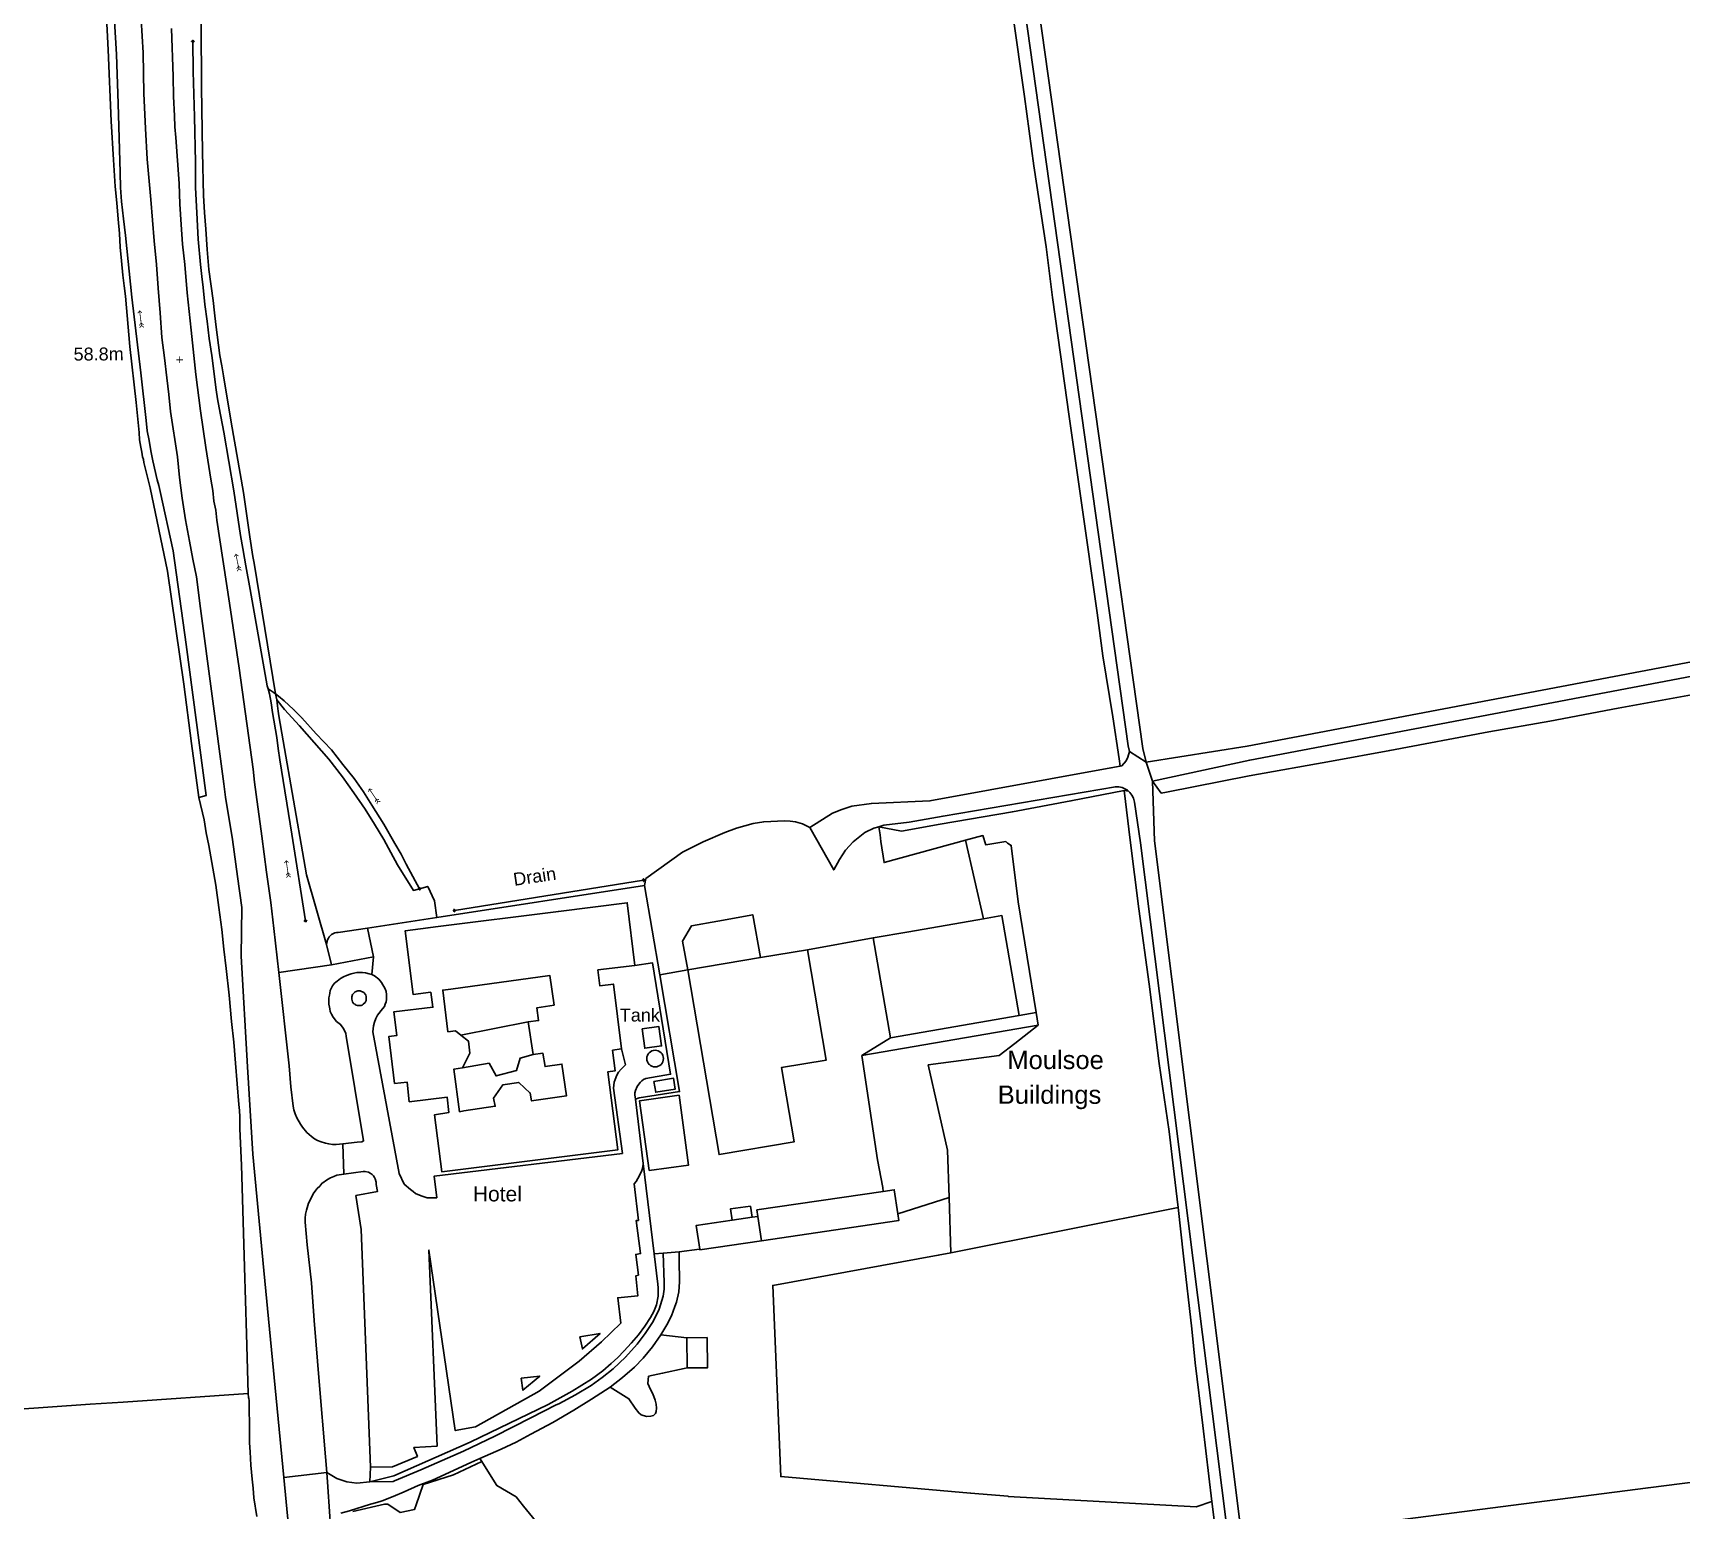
# Model space of a CAD drawing. Header units: millimetres. Extents: x 111502 to 977541, y 8702 to 1044108.
# Drawn here: x 975277.8 to 975661.1, y 477078 to 477421.7 of the extents above; entities that cross this region are included whole.
import ezdxf

# ---------------------------------------------------------------- set-up
doc = ezdxf.new("R2010")
doc.units = ezdxf.units.MM
doc.header["$LTSCALE"] = 0.25
doc.layers.add('X HVSS Site Background', color=8, linetype='Continuous')
doc.styles.add('OS Master Map$1$Standard', font='txt')

# ---------------------------------------------------------------- blocks, each defined once
blk = doc.blocks.new('OS Master Map$1$OSS17')
at = {"color": 8, "true_color": 0x707070, "const_width": 0.375, "flags": 128}
blk.add_lwpolyline([(0.188, 0), (0.181, 0.049), (0.162, 0.094), (0.133, 0.133), (0.094, 0.162), (0.049, 0.181), (0, 0.188), (-0.049, 0.181), (-0.094, 0.162), (-0.133, 0.133), (-0.162, 0.094), (-0.181, 0.049), (-0.188, 0), (-0.181, -0.049), (-0.162, -0.094), (-0.133, -0.133), (-0.094, -0.162), (-0.049, -0.181), (0, -0.188), (0.049, -0.181), (0.094, -0.162), (0.133, -0.133), (0.162, -0.094), (0.181, -0.049), (0.188, 0), (0.181, 0.049)], dxfattribs=at)
blk = doc.blocks.new('OS Master Map$1$OSS15')
at = {"color": 8, "true_color": 0x707070, "const_width": 0.174, "flags": 128}
for points in [[(-0.775, 0), (0.775, 0)], [(0, -0.775), (0, 0.775)]]:
    blk.add_lwpolyline(points, dxfattribs=at)
blk = doc.blocks.new('OS Master Map$1$OSS5')
at = {"color": 8, "true_color": 0x707070, "const_width": 0.174, "flags": 128}
blk.add_lwpolyline([(-0.5, 0), (0.5, 0)], dxfattribs=at)
blk = doc.blocks.new('OS Master Map$1$OSS6')
at = {"color": 8, "true_color": 0x707070, "const_width": 0.174, "flags": 128}
for points in [[(0.5, 0.5), (0, 0), (0.5, -0.5)], [(0, 0), (3.438, 0)], [(3.35, 0.5), (2.85, 0), (3.35, -0.5)], [(3.938, 0.5), (3.438, 0), (3.938, -0.5)]]:
    blk.add_lwpolyline(points, dxfattribs=at)
blk = doc.blocks.new('OS MAP')
at = {"layer": 'X HVSS Site Background', "flags": 128}
for points in [[(489117.91, 241626.97), (489113.28, 241675.11), (489113.28, 241675.11), (489110.77, 241702.22), (489110.77, 241702.22), (489109.5, 241722.5), (489109.5, 241722.5), (489108, 241748.28), (489108, 241748.28), (489108.15, 241759.61), (489108.15, 241759.61), (489107.2, 241766.77), (489107.2, 241766.77), (489106, 241775.37), (489106, 241775.37), (489104.4, 241785.27), (489104.4, 241785.27), (489104, 241788.37), (489104, 241788.37), (489098.55, 241829.17), (489098.55, 241829.17), (489097.6, 241836.5), (489097.6, 241836.5), (489096.8, 241840.6), (489096.8, 241840.6), (489096, 241844.8), (489096, 241844.8), (489095.1, 241849.8), (489095.1, 241849.8), (489094.3, 241854.8), (489094.3, 241854.8), (489093.7, 241859.6), (489093.7, 241859.6), (489093.2, 241864.4), (489093.2, 241864.4), (489091.6, 241875), (489091.6, 241875), (489091.2, 241878.9), (489091.2, 241878.9), (489090.7, 241882.8), (489090.7, 241882.8), (489090.2, 241887.5), (489090.2, 241887.5), (489089.6, 241892.2), (489089.6, 241892.2), (489089.2, 241897.9), (489089.2, 241897.9), (489088.7, 241903.7), (489088.7, 241903.7), (489088.3, 241909.2), (489088.3, 241909.2), (489087.8, 241914.7), (489087.8, 241914.7), (489087, 241924.3), (489087, 241924.3), (489086.2, 241933.7), (489086.2, 241933.7), (489085.8, 241940.8), (489085.8, 241940.8), (489085.4, 241949), (489085.4, 241949), (489085.2, 241958.4), (489085.2, 241958.4), (489084.3, 241974)], [(489312.22, 241794.18), (489310.7, 241803.97), (489310.7, 241803.97), (489308.4, 241818.17), (489308.4, 241818.17), (489307.1, 241828.17), (489307.1, 241828.17), (489303.5, 241853.17), (489303.5, 241853.17), (489300.5, 241874.37), (489300.5, 241874.37), (489298.6, 241888.27), (489298.6, 241888.27), (489296.7, 241901.47), (489296.7, 241901.47), (489295.2, 241913.27), (489295.2, 241913.27), (489292.4, 241932.17), (489292.4, 241932.17), (489290.2, 241948.27), (489290.2, 241948.27), (489287.4, 241967.87)], [(489259.83, 242200.89), (489285.83, 242000), (489285.83, 242000), (489314.33, 241797.17), (489314.33, 241797.17), (489314.64, 241795.87)], [(489262.97, 242202.24), (489263.1, 242201.35), (489263.1, 242201.35), (489289.1, 242000), (489289.1, 242000), (489317.75, 241796.59), (489317.75, 241796.59), (489318.48, 241793.42)], [(489098.17, 241785.17), (489099.9, 241785.67), (489099.9, 241785.67), (489095.21, 241820.8), (489095.21, 241820.8), (489092.18, 241842.6), (489092.18, 241842.6), (489089.2, 241856.4), (489089.2, 241856.4), (489088.9, 241857.8), (489088.9, 241857.8), (489088.5, 241859.1), (489088.5, 241859.1), (489087.5, 241863.5), (489087.5, 241863.5), (489087, 241865.8), (489087, 241865.8), (489086.6, 241868.2), (489086.6, 241868.2), (489086.2, 241870.5), (489086.2, 241870.5), (489085.9, 241872.9), (489085.9, 241872.9), (489084.7, 241884), (489084.7, 241884), (489082.6, 241901.6), (489082.6, 241901.6), (489081.1, 241915.9), (489081.1, 241915.9), (489080.9, 241917.9), (489080.9, 241917.9), (489080.7, 241919.8), (489080.7, 241919.8), (489080.4, 241921.8), (489080.4, 241921.8), (489080.2, 241923.8), (489080.2, 241923.8), (489080, 241927.1), (489080, 241927.1), (489079.9, 241930.6), (489079.9, 241930.6), (489079.4, 241946.6), (489079.4, 241946.6), (489079, 241958), (489079, 241958), (489078.6, 241965.9)], [(489116, 241809.29), (489111.01, 241839.66), (489111.01, 241839.66), (489110.71, 241841.25), (489110.71, 241841.25), (489110.07, 241845.81), (489110.07, 241845.81), (489108.6, 241856.1), (489108.6, 241856.1), (489105.7, 241872.5), (489105.7, 241872.5), (489103.9, 241883.3), (489103.9, 241883.3), (489103.5, 241885.6), (489103.5, 241885.6), (489103.1, 241888), (489103.1, 241888), (489102.1, 241895.2), (489102.1, 241895.2), (489101.8, 241897.9), (489101.8, 241897.9), (489101.5, 241900.8), (489101.5, 241900.8), (489100.5, 241908), (489100.5, 241908), (489100.1, 241912.7), (489100.1, 241912.7), (489099.8, 241917.4), (489099.8, 241917.4), (489099.5, 241921.3), (489099.5, 241921.3), (489099.3, 241925.2), (489099.3, 241925.2), (489099, 241935.3), (489099, 241935.3), (489098.8, 241950.4), (489098.8, 241950.4), (489098.7, 241965.1)], [(489116.75, 241744.47), (489115.6, 241754.67), (489115.6, 241754.67), (489114.9, 241760.77), (489114.9, 241760.77), (489113.9, 241767.77), (489113.9, 241767.77), (489112.8, 241776.17), (489112.8, 241776.17), (489111.5, 241785.87), (489111.5, 241785.87), (489111.1, 241788.77), (489111.1, 241788.77), (489110.8, 241791.77), (489110.8, 241791.77), (489107.57, 241815.26), (489107.57, 241815.26), (489105.31, 241830.38), (489105.31, 241830.38), (489102.4, 241849.7), (489102.4, 241849.7), (489102.1, 241852), (489102.1, 241852), (489101.7, 241854.1), (489101.7, 241854.1), (489101.4, 241856.6), (489101.4, 241856.6), (489101, 241859.2), (489101, 241859.2), (489099.8, 241866.6), (489099.8, 241866.6), (489099.2, 241870.9), (489099.2, 241870.9), (489098.6, 241875.1), (489098.6, 241875.1), (489097.5, 241883.6), (489097.5, 241883.6), (489096.4, 241893.9), (489096.4, 241893.9), (489095.5, 241902.6), (489095.5, 241902.6), (489094.9, 241909.2), (489094.9, 241909.2), (489094.4, 241913.9), (489094.4, 241913.9), (489094.1, 241918.5), (489094.1, 241918.5), (489093.8, 241923.2), (489093.8, 241923.2), (489093.6, 241928), (489093.6, 241928), (489092.8, 241938.7), (489092.8, 241938.7), (489092.6, 241941.2), (489092.6, 241941.2), (489092.5, 241943.8), (489092.5, 241943.8), (489092.3, 241948.3), (489092.3, 241948.3), (489092.2, 241952.9), (489092.2, 241952.9), (489091.8, 241964.1)], [(489098.17, 241785.17), (489096.44, 241797.75), (489096.44, 241797.75), (489094.72, 241811.52), (489094.72, 241811.52), (489090.9, 241837.8), (489090.9, 241837.8), (489086.9, 241857.2), (489086.9, 241857.2), (489085.4, 241863.1), (489085.4, 241863.1), (489085.3, 241863.8), (489085.3, 241863.8), (489085.1, 241864.4), (489085.1, 241864.4), (489084.9, 241865.5), (489084.9, 241865.5), (489084.7, 241866.7), (489084.7, 241866.7), (489084.4, 241868.4), (489084.4, 241868.4), (489084.3, 241870.1), (489084.3, 241870.1), (489083.6, 241877.1), (489083.6, 241877.1), (489082.1, 241890.1), (489082.1, 241890.1), (489081.1, 241901.8), (489081.1, 241901.8), (489080.8, 241904.2), (489080.8, 241904.2), (489080.5, 241906.7), (489080.5, 241906.7), (489080.2, 241910), (489080.2, 241910), (489079.9, 241913.2), (489079.9, 241913.2), (489079.7, 241916.4), (489079.7, 241916.4), (489079.4, 241919.7), (489079.4, 241919.7), (489079.1, 241923.5), (489079.1, 241923.5), (489078.7, 241927.3), (489078.7, 241927.3), (489078.3, 241933.5), (489078.3, 241933.5), (489077.8, 241942.5), (489077.8, 241942.5), (489077.1, 241959.1), (489077.1, 241959.1), (489076.4, 241972.9)], [(489114.29, 241810.45), (489114.1, 241811.17), (489114.1, 241811.17), (489110.1, 241833.56), (489110.1, 241833.56), (489109.09, 241839.08), (489109.09, 241839.08), (489108.81, 241840.87), (489108.81, 241840.87), (489108.4, 241843.12), (489108.4, 241843.12), (489107.84, 241846.16), (489107.84, 241846.16), (489106.3, 241856.5), (489106.3, 241856.5), (489104, 241870.2), (489104, 241870.2), (489102.9, 241875.8), (489102.9, 241875.8), (489102.5, 241877.9), (489102.5, 241877.9), (489102.2, 241880), (489102.2, 241880), (489101.2, 241888), (489101.2, 241888), (489100.6, 241892), (489100.6, 241892), (489100.1, 241896), (489100.1, 241896), (489099.6, 241899.9), (489099.6, 241899.9), (489099.2, 241903.8), (489099.2, 241903.8), (489098.9, 241906.4), (489098.9, 241906.4), (489098.6, 241909.2), (489098.6, 241909.2), (489098, 241915.1), (489098, 241915.1), (489097.7, 241921.2), (489097.7, 241921.2), (489097.4, 241927.1), (489097.4, 241927.1), (489097.4, 241933), (489097.4, 241933), (489097.2, 241943.5), (489097.2, 241943.5), (489096.9, 241954.1), (489096.9, 241954.1), (489096.8, 241961.1)], [(489319.96, 241788.96), (489342.58, 241793.87), (489342.58, 241793.87), (489694.1, 241860.66), (489694.1, 241860.66), (489730.07, 241867.05), (489730.07, 241867.05), (489739.15, 241869.36), (489739.15, 241869.36), (489749.74, 241873.63), (489749.74, 241873.63), (489756.2, 241877.14), (489756.2, 241877.14), (489877, 241950.75), (489877, 241950.75), (489883.98, 241951.89)], [(489318.48, 241793.42), (489341.97, 241797.11), (489341.97, 241797.11), (489693.99, 241863.99)], [(489446.15, 241809.22), (489428.25, 241805.92), (489428.25, 241805.92), (489412.35, 241802.92), (489412.35, 241802.92), (489398.15, 241800.42), (489398.15, 241800.42), (489375.15, 241796.12), (489375.15, 241796.12), (489361.55, 241793.62), (489361.55, 241793.62), (489342.45, 241790.22), (489342.45, 241790.22), (489323.25, 241786.42), (489323.25, 241786.42), (489322, 241786.2)], [(489116, 241809.29), (489115.5, 241809.67), (489115.5, 241809.67), (489114.29, 241810.45)], [(489123, 241756.47), (489119.8, 241776.67), (489119.8, 241776.67), (489117, 241793.97), (489117, 241793.97), (489116.6, 241796.57), (489116.6, 241796.57), (489116.3, 241799.17), (489116.3, 241799.17), (489115.3, 241804.97), (489115.3, 241804.97), (489115, 241807.17), (489115, 241807.17), (489114.6, 241809.27), (489114.6, 241809.27), (489114.29, 241810.45)], [(489149.51, 241763.95), (489146.4, 241769.67), (489146.4, 241769.67), (489145.2, 241771.97), (489145.2, 241771.97), (489143.8, 241774.47), (489143.8, 241774.47), (489141.2, 241778.97), (489141.2, 241778.97), (489138.4, 241783.37), (489138.4, 241783.37), (489136.5, 241786.47), (489136.5, 241786.47), (489134.3, 241789.57), (489134.3, 241789.57), (489131.7, 241792.87), (489131.7, 241792.87), (489129, 241796.27), (489129, 241796.27), (489125.5, 241799.97), (489125.5, 241799.97), (489122.1, 241803.67), (489122.1, 241803.67), (489120.2, 241805.67), (489120.2, 241805.67), (489118, 241807.67), (489118, 241807.67), (489116.7, 241808.77), (489116.7, 241808.77), (489116, 241809.29)], [(489116.3, 241807.87), (489116, 241809.29)], [(489116.3, 241807.87), (489118.1, 241805.67), (489118.1, 241805.67), (489121.6, 241801.87), (489121.6, 241801.87), (489128.4, 241794.07), (489128.4, 241794.07), (489131.6, 241789.97), (489131.6, 241789.97), (489134.2, 241786.27), (489134.2, 241786.27), (489136.9, 241782.47), (489136.9, 241782.47), (489139, 241778.97), (489139, 241778.97), (489141.2, 241775.37), (489141.2, 241775.37), (489142.8, 241772.37), (489142.8, 241772.37), (489144.4, 241769.47), (489144.4, 241769.47), (489148.1, 241763.57), (489148.1, 241763.57), (489149.51, 241763.95)], [(489127.9, 241750.97), (489123.2, 241767.17), (489123.2, 241767.17), (489122.6, 241770.77), (489122.6, 241770.77), (489117.8, 241798.37), (489117.8, 241798.37), (489116.8, 241804.17), (489116.8, 241804.17), (489116.6, 241805.27), (489116.6, 241805.27), (489116.5, 241806.47), (489116.5, 241806.47), (489116.3, 241807.87)], [(489312.22, 241794.18), (489312.48, 241792.49)], [(489312.48, 241792.49), (489312.86, 241792.57), (489312.86, 241792.57), (489313.8, 241793.72), (489313.8, 241793.72), (489314.26, 241794.59), (489314.26, 241794.59), (489314.64, 241795.87)], [(489314.64, 241795.87), (489318.48, 241793.42)], [(489318.48, 241793.42), (489319.96, 241788.96)], [(489240.24, 241778.18), (489245.53, 241781.5), (489245.53, 241781.5), (489247.73, 241782.42), (489247.73, 241782.42), (489250.02, 241783.12), (489250.02, 241783.12), (489254.61, 241783.79), (489254.61, 241783.79), (489268.21, 241784.39), (489268.21, 241784.39), (489310.29, 241792.06), (489310.29, 241792.06), (489312.48, 241792.49)], [(489314.38, 241786.65), (489314.13, 241786.88), (489314.13, 241786.88), (489312.89, 241787.5), (489312.89, 241787.5), (489312.13, 241787.66), (489312.13, 241787.66), (489311.35, 241787.68), (489311.35, 241787.68), (489271.27, 241780.86), (489271.27, 241780.86), (489263.38, 241779.46), (489263.38, 241779.46), (489257.46, 241778.72), (489257.46, 241778.72), (489256.31, 241778.38)], [(489256.31, 241778.38), (489261.6, 241777.37), (489261.6, 241777.37), (489270.6, 241778.97), (489270.6, 241778.97), (489287.4, 241781.87), (489287.4, 241781.87), (489301, 241784.37), (489301, 241784.37), (489313.38, 241786.77)], [(489313.38, 241786.77), (489314.8, 241775.27), (489314.8, 241775.27), (489316.8, 241759.27), (489316.8, 241759.27), (489319.2, 241741.77), (489319.2, 241741.77), (489321.5, 241723.27), (489321.5, 241723.27), (489323.8, 241707.47), (489323.8, 241707.47), (489325, 241697.57), (489325, 241697.57), (489325.9, 241689.76)], [(489313.38, 241786.77), (489314.38, 241786.65)], [(489362.86, 241404.4), (489362.97, 241407.27), (489362.97, 241407.27), (489362.69, 241415.11), (489362.69, 241415.11), (489362.32, 241419.91), (489362.32, 241419.91), (489337.89, 241610.42), (489337.89, 241610.42), (489337.19, 241615.96), (489337.19, 241615.96), (489317.17, 241774.65), (489317.17, 241774.65), (489315.79, 241784.08), (489315.79, 241784.08), (489315.54, 241785.04), (489315.54, 241785.04), (489315.18, 241785.74), (489315.18, 241785.74), (489314.71, 241786.36), (489314.71, 241786.36), (489314.38, 241786.65)], [(489340.73, 241612.92), (489320.44, 241775.06), (489320.44, 241775.06), (489319.96, 241788.96)], [(489322, 241786.2), (489319.96, 241788.96)], [(489109.67, 241646.5), (489109.3, 241660.37), (489109.3, 241660.37), (489108.8, 241675.87), (489108.8, 241675.87), (489108.4, 241689.17), (489108.4, 241689.17), (489108.1, 241699.67), (489108.1, 241699.67), (489107.7, 241708.07), (489107.7, 241708.07), (489107.7, 241710.87), (489107.7, 241710.87), (489107.6, 241712.37), (489107.6, 241712.37), (489107.5, 241713.77), (489107.5, 241713.77), (489106.7, 241723.37), (489106.7, 241723.37), (489106.3, 241728.27), (489106.3, 241728.27), (489105.8, 241733.07), (489105.8, 241733.07), (489105.2, 241739.17), (489105.2, 241739.17), (489104.5, 241745.37), (489104.5, 241745.37), (489104, 241749.87), (489104, 241749.87), (489103.5, 241754.47), (489103.5, 241754.47), (489102.8, 241759.57), (489102.8, 241759.57), (489102.1, 241764.77), (489102.1, 241764.77), (489100.5, 241773.97), (489100.5, 241773.97), (489099.9, 241776.97), (489099.9, 241776.97), (489099.4, 241779.97), (489099.4, 241779.97), (489098.17, 241785.17)], [(489201.8, 241764.67), (489202.1, 241766.29), (489202.1, 241766.29), (489210.67, 241772.42), (489210.67, 241772.42), (489215.43, 241774.87), (489215.43, 241774.87), (489220.5, 241777.01), (489220.5, 241777.01), (489223.22, 241778.02), (489223.22, 241778.02), (489227.09, 241779.13), (489227.09, 241779.13), (489229.57, 241779.54), (489229.57, 241779.54), (489234.39, 241779.71), (489234.39, 241779.71), (489235.67, 241779.63), (489235.67, 241779.63), (489236.94, 241779.5), (489236.94, 241779.5), (489238.54, 241779.08), (489238.54, 241779.08), (489240.24, 241778.18)], [(489256.31, 241778.38), (489255.16, 241778.03), (489255.16, 241778.03), (489253.18, 241777.11), (489253.18, 241777.11), (489253.05, 241777), (489253.05, 241777), (489251.9, 241776.1), (489251.9, 241776.1), (489250.35, 241774.89), (489250.35, 241774.89), (489248.59, 241772.91), (489248.59, 241772.91), (489247.14, 241770.77), (489247.14, 241770.77), (489245.84, 241768.32), (489245.84, 241768.32), (489240.24, 241778.18)], [(489276.45, 241775.21), (489257.53, 241770.05), (489257.53, 241770.05), (489256.82, 241774.95), (489256.82, 241774.95), (489256.59, 241776.51), (489256.59, 241776.51), (489256.31, 241778.38)], [(489292.91, 241735.13), (489288.71, 241760.93), (489288.71, 241760.93), (489287.12, 241774.03), (489287.12, 241774.03), (489286.25, 241774.58), (489286.25, 241774.58), (489285.85, 241774.9), (489285.85, 241774.9), (489281.17, 241774.19), (489281.17, 241774.19), (489280.53, 241776.33), (489280.53, 241776.33), (489276.45, 241775.21)], [(489276.45, 241775.21), (489280.67, 241756.97)], [(489149.51, 241763.95), (489151.4, 241764.47), (489151.4, 241764.47), (489153, 241761.17)], [(489153.5, 241757.27), (489201.8, 241764.67)], [(489157.6, 241758.87), (489201.6, 241765.97)], [(489201.8, 241764.67), (489205.35, 241743.94)], [(489196.5, 241726.67), (489194.4, 241726.37), (489194.4, 241726.37), (489195, 241721.57), (489195, 241721.57), (489193.3, 241721.37), (489193.3, 241721.37), (489195.6, 241703.17), (489195.6, 241703.17), (489154.7, 241698.07), (489154.7, 241698.07), (489153, 241711.37), (489153, 241711.37), (489156.3, 241711.87), (489156.3, 241711.87), (489155.9, 241715.47), (489155.9, 241715.47), (489147.1, 241714.37), (489147.1, 241714.37), (489146.6, 241718.97), (489146.6, 241718.97), (489143.7, 241718.67), (489143.7, 241718.67), (489142.4, 241729.57), (489142.4, 241729.57), (489144.2, 241729.77), (489144.2, 241729.77), (489143.5, 241735.27), (489143.5, 241735.27), (489152.6, 241736.37), (489152.6, 241736.37), (489152.1, 241739.87), (489152.1, 241739.87), (489148, 241739.37), (489148, 241739.37), (489146.2, 241754.17), (489146.2, 241754.17), (489151.5, 241754.87), (489151.5, 241754.87), (489153.2, 241755.07), (489153.2, 241755.07), (489181.8, 241758.67), (489181.8, 241758.67), (489197.8, 241760.67), (489197.8, 241760.67), (489199.6, 241746.07)], [(489153, 241761.17), (489153.5, 241757.27)], [(489137.4, 241754.77), (489130.6, 241753.77), (489130.6, 241753.77), (489130.2, 241753.77), (489130.2, 241753.77), (489129.8, 241753.67), (489129.8, 241753.67), (489129, 241753.27), (489129, 241753.27), (489128.5, 241752.77), (489128.5, 241752.77), (489128.3, 241752.47), (489128.3, 241752.47), (489128.1, 241752.07), (489128.1, 241752.07), (489128, 241751.67), (489128, 241751.67), (489127.9, 241750.97)], [(489137.4, 241754.77), (489153.5, 241757.27)], [(489138.8, 241748.07), (489137.4, 241754.77)], [(489228.83, 241747.91), (489226.98, 241757.91), (489226.98, 241757.91), (489218.91, 241756.42), (489218.91, 241756.42), (489212.75, 241755.28), (489212.75, 241755.28), (489210.66, 241751.74), (489210.66, 241751.74), (489211.9, 241745.05)], [(489280.67, 241756.97), (489263.3, 241753.95), (489263.3, 241753.95), (489254.97, 241752.51)], [(489288.99, 241734.45), (489284.96, 241757.71), (489284.96, 241757.71), (489280.67, 241756.97)], [(489127.9, 241750.97), (489129, 241746.27)], [(489239.74, 241749.76), (489254.97, 241752.51)], [(489254.97, 241752.51), (489259, 241729.25)], [(489129, 241746.27), (489138.8, 241748.07)], [(489138.8, 241748.07), (489138.43, 241743.97)], [(489239.74, 241749.76), (489244.09, 241724.1), (489244.09, 241724.1), (489233.68, 241722.33), (489233.68, 241722.33), (489236.6, 241705.06), (489236.6, 241705.06), (489219.18, 241702.11), (489219.18, 241702.11), (489211.9, 241745.05)], [(489211.9, 241745.05), (489228.83, 241747.91)], [(489228.83, 241747.91), (489239.74, 241749.76)], [(489129, 241746.27), (489116.75, 241744.47)], [(489116.75, 241744.47), (489119.2, 241722.77), (489119.2, 241722.77), (489119.6, 241717.87), (489119.6, 241717.87), (489120.1, 241713.37), (489120.1, 241713.37), (489120.3, 241712.47), (489120.3, 241712.47), (489120.6, 241711.57), (489120.6, 241711.57), (489121, 241710.67), (489121, 241710.67), (489121.8, 241709.17), (489121.8, 241709.17), (489122.3, 241708.47), (489122.3, 241708.47), (489123.3, 241707.27), (489123.3, 241707.27), (489124.4, 241706.27), (489124.4, 241706.27), (489125.1, 241705.77), (489125.1, 241705.77), (489125.8, 241705.37), (489125.8, 241705.37), (489126.6, 241705.07), (489126.6, 241705.07), (489127.6, 241704.77), (489127.6, 241704.77), (489128.4, 241704.57), (489128.4, 241704.57), (489129.3, 241704.47), (489129.3, 241704.47), (489130.1, 241704.47), (489130.1, 241704.47), (489131.7, 241704.57)], [(489131.7, 241704.57), (489135, 241704.97), (489135, 241704.97), (489136.1, 241705.07), (489136.1, 241705.07), (489136.5, 241705.27), (489136.5, 241705.27), (489132.43, 241729.67), (489132.43, 241729.67), (489132.33, 241730.27), (489132.33, 241730.27), (489132.03, 241730.97), (489132.03, 241730.97), (489131.73, 241731.47), (489131.73, 241731.47), (489131.13, 241732.37), (489131.13, 241732.37), (489130.23, 241733.07), (489130.23, 241733.07), (489129.43, 241734.07), (489129.43, 241734.07), (489129.03, 241734.77), (489129.03, 241734.77), (489128.73, 241735.37), (489128.73, 241735.37), (489128.63, 241735.97), (489128.63, 241735.97), (489128.56, 241736.37), (489128.56, 241736.37), (489128.43, 241737.07), (489128.43, 241737.07), (489128.43, 241738.57), (489128.43, 241738.57), (489128.53, 241739.17), (489128.53, 241739.17), (489128.63, 241739.67), (489128.63, 241739.67), (489128.73, 241740.27), (489128.73, 241740.27), (489128.93, 241740.77), (489128.93, 241740.77), (489129.23, 241741.37), (489129.23, 241741.37), (489129.73, 241741.97), (489129.73, 241741.97), (489130.33, 241742.47), (489130.33, 241742.47), (489131.13, 241743.07), (489131.13, 241743.07), (489131.83, 241743.47), (489131.83, 241743.47), (489132.53, 241743.77), (489132.53, 241743.77), (489133.63, 241744.17), (489133.63, 241744.17), (489134.23, 241744.27), (489134.23, 241744.27), (489134.93, 241744.47), (489134.93, 241744.47), (489136.23, 241744.47), (489136.23, 241744.47), (489136.93, 241744.37), (489136.93, 241744.37), (489137.83, 241744.17), (489137.83, 241744.17), (489138.43, 241743.97)], [(489138.43, 241743.97), (489139.03, 241743.67), (489139.03, 241743.67), (489140.03, 241742.87), (489140.03, 241742.87), (489140.63, 241742.17), (489140.63, 241742.17), (489141.53, 241740.67), (489141.53, 241740.67), (489141.73, 241740.07), (489141.73, 241740.07), (489141.83, 241739.37), (489141.83, 241739.37), (489141.83, 241738.17), (489141.83, 241738.17), (489141.73, 241737.67), (489141.73, 241737.67), (489141.53, 241737.07), (489141.53, 241737.07), (489141.33, 241736.57), (489141.33, 241736.57), (489140.93, 241735.97), (489140.93, 241735.97), (489139.73, 241734.57), (489139.73, 241734.57), (489139.33, 241733.77), (489139.33, 241733.77), (489139.03, 241732.87), (489139.03, 241732.87), (489138.83, 241732.07), (489138.83, 241732.07), (489138.63, 241730.67), (489138.63, 241730.67), (489144.77, 241697.68), (489144.77, 241697.68), (489145.94, 241695.23), (489145.94, 241695.23), (489147.4, 241693.97), (489147.4, 241693.97), (489148, 241693.47), (489148, 241693.47), (489148.6, 241693.07), (489148.6, 241693.07), (489149.9, 241692.47), (489149.9, 241692.47), (489151.3, 241692.07), (489151.3, 241692.07), (489153.5, 241692.07), (489153.5, 241692.07), (489152.9, 241697.07), (489152.9, 241697.07), (489196.7, 241702.37), (489196.7, 241702.37), (489194.6, 241717.57), (489194.6, 241717.57), (489194.8, 241718.97), (489194.8, 241718.97), (489195, 241719.57), (489195, 241719.57), (489195.4, 241720.57), (489195.4, 241720.57), (489195.8, 241721.27), (489195.8, 241721.27), (489196.4, 241721.97), (489196.4, 241721.97), (489197.4, 241722.97), (489197.4, 241722.97), (489196.5, 241726.67)], [(489174.8, 241732.97), (489177.2, 241733.27), (489177.2, 241733.27), (489176.8, 241736.27), (489176.8, 241736.27), (489180.8, 241736.87), (489180.8, 241736.87), (489179.8, 241743.77), (489179.8, 241743.77), (489156.8, 241740.57), (489156.8, 241740.57), (489154.9, 241740.37), (489154.9, 241740.37), (489156.1, 241730.67), (489156.1, 241730.67), (489157.9, 241730.87), (489157.9, 241730.87), (489159.12, 241729.9)], [(489199.6, 241746.07), (489191, 241745.07), (489191, 241745.07), (489191.4, 241741.37), (489191.4, 241741.37), (489194.6, 241741.77), (489194.6, 241741.77), (489196.5, 241726.67)], [(489199.6, 241746.07), (489203.72, 241746.67), (489203.72, 241746.67), (489207.9, 241720.77), (489207.9, 241720.77), (489202.1, 241719.77), (489202.1, 241719.77), (489201.6, 241719.57), (489201.6, 241719.57), (489201.2, 241719.27), (489201.2, 241719.27), (489200.8, 241718.87), (489200.8, 241718.87), (489200.5, 241718.47), (489200.5, 241718.47), (489200.1, 241717.97), (489200.1, 241717.97), (489199.7, 241716.97), (489199.7, 241716.97), (489199.6, 241716.47), (489199.6, 241716.47), (489199.6, 241715.97), (489199.6, 241715.97), (489199.7, 241714.97)], [(489205.35, 241743.94), (489210, 241716.77), (489210, 241716.77), (489200.6, 241715.27), (489200.6, 241715.27), (489199.7, 241714.97)], [(489211.9, 241745.05), (489205.35, 241743.94)], [(489135.13, 241740.17), (489135.73, 241740.17), (489135.73, 241740.17), (489136.03, 241740.07), (489136.03, 241740.07), (489136.23, 241739.97), (489136.23, 241739.97), (489136.53, 241739.77), (489136.53, 241739.77), (489136.93, 241739.37), (489136.93, 241739.37), (489137.03, 241739.17), (489137.03, 241739.17), (489137.13, 241738.87), (489137.13, 241738.87), (489137.13, 241737.97), (489137.13, 241737.97), (489136.93, 241737.67), (489136.93, 241737.67), (489136.83, 241737.47), (489136.83, 241737.47), (489136.43, 241737.07), (489136.43, 241737.07), (489136.13, 241736.87), (489136.13, 241736.87), (489135.93, 241736.77), (489135.93, 241736.77), (489135.03, 241736.77), (489135.03, 241736.77), (489134.73, 241736.87), (489134.73, 241736.87), (489134.53, 241737.07), (489134.53, 241737.07), (489134.23, 241737.17), (489134.23, 241737.17), (489134.03, 241737.47), (489134.03, 241737.47), (489133.93, 241737.67), (489133.93, 241737.67), (489133.73, 241738.27), (489133.73, 241738.27), (489133.73, 241738.77), (489133.73, 241738.77), (489133.93, 241739.37), (489133.93, 241739.37), (489134.53, 241739.97), (489134.53, 241739.97), (489135.13, 241740.17)], [(489159.12, 241729.9), (489174.8, 241732.97)], [(489175.9, 241725.37), (489174.8, 241732.97)], [(489201.31, 241731.37), (489205.19, 241731.87), (489205.19, 241731.87), (489205.78, 241727.36), (489205.78, 241727.36), (489201.89, 241726.85), (489201.89, 241726.85), (489201.31, 241731.37)], [(489252.34, 241725.14), (489293.39, 241732.2)], [(489259, 241729.25), (489288.99, 241734.45)], [(489272.65, 241692.14), (489272.28, 241703.14), (489272.28, 241703.14), (489267.8, 241722.94), (489267.8, 241722.94), (489284.34, 241725.13), (489284.34, 241725.13), (489287.92, 241727.91), (489287.92, 241727.91), (489293.39, 241732.2)], [(489288.99, 241734.45), (489292.91, 241735.13)], [(489293.39, 241732.2), (489292.91, 241735.13)], [(489159.12, 241729.9), (489160.9, 241728.47), (489160.9, 241728.47), (489161.2, 241725.67), (489161.2, 241725.67), (489159.5, 241722.27)], [(489259, 241729.25), (489252.34, 241725.14)], [(489159.5, 241722.27), (489157.5, 241721.97), (489157.5, 241721.97), (489158.8, 241712.07), (489158.8, 241712.07), (489159.8, 241712.27), (489159.8, 241712.27), (489167.11, 241713.34), (489167.11, 241713.34), (489166.73, 241715.22), (489166.73, 241715.22), (489168.84, 241718.29), (489168.84, 241718.29), (489172.56, 241718.89), (489172.56, 241718.89), (489175.26, 241716.42), (489175.26, 241716.42), (489175.58, 241714.58), (489175.58, 241714.58), (489183.7, 241715.77), (489183.7, 241715.77), (489182.6, 241723.17), (489182.6, 241723.17), (489178.7, 241722.57), (489178.7, 241722.57), (489178.2, 241725.67), (489178.2, 241725.67), (489175.9, 241725.37)], [(489159.5, 241722.27), (489165.67, 241723.33), (489165.67, 241723.33), (489167.3, 241720.39), (489167.3, 241720.39), (489172.02, 241721.62), (489172.02, 241721.62), (489172.93, 241724.55), (489172.93, 241724.55), (489175.9, 241725.37)], [(489203.84, 241726.31), (489203.91, 241726.33), (489203.91, 241726.33), (489204.29, 241726.36), (489204.29, 241726.36), (489204.67, 241726.33), (489204.67, 241726.33), (489205.03, 241726.21), (489205.03, 241726.21), (489205.36, 241726.04), (489205.36, 241726.04), (489205.66, 241725.8), (489205.66, 241725.8), (489205.9, 241725.5), (489205.9, 241725.5), (489206.08, 241725.17), (489206.08, 241725.17), (489206.19, 241724.8), (489206.19, 241724.8), (489206.22, 241724.43), (489206.22, 241724.43), (489206.19, 241724.05), (489206.19, 241724.05), (489206.08, 241723.69), (489206.08, 241723.69), (489205.98, 241723.49), (489205.98, 241723.49), (489205.9, 241723.35), (489205.9, 241723.35), (489205.66, 241723.06), (489205.66, 241723.06), (489205.36, 241722.82), (489205.36, 241722.82), (489205.03, 241722.64), (489205.03, 241722.64), (489204.67, 241722.53), (489204.67, 241722.53), (489204.29, 241722.49), (489204.29, 241722.49), (489203.91, 241722.53), (489203.91, 241722.53), (489203.55, 241722.64), (489203.55, 241722.64), (489203.22, 241722.82), (489203.22, 241722.82), (489202.97, 241723.02), (489202.97, 241723.02), (489202.92, 241723.06), (489202.92, 241723.06), (489202.68, 241723.35), (489202.68, 241723.35), (489202.5, 241723.69), (489202.5, 241723.69), (489202.39, 241724.05), (489202.39, 241724.05), (489202.35, 241724.43), (489202.35, 241724.43), (489202.39, 241724.8), (489202.39, 241724.8), (489202.5, 241725.17), (489202.5, 241725.17), (489202.68, 241725.5), (489202.68, 241725.5), (489202.92, 241725.8), (489202.92, 241725.8), (489203.22, 241726.04), (489203.22, 241726.04), (489203.55, 241726.21), (489203.55, 241726.21), (489203.84, 241726.31)], [(489252.34, 241725.14), (489256, 241700.87), (489256, 241700.87), (489257.24, 241694.47), (489257.24, 241694.47), (489257.34, 241693.54)], [(489204.01, 241719.11), (489208.57, 241719.87), (489208.57, 241719.87), (489208.99, 241717.35), (489208.99, 241717.35), (489204.43, 241716.58), (489204.43, 241716.58), (489204.01, 241719.11)], [(489199.7, 241714.97), (489201.52, 241700.04)], [(489202.91, 241698.39), (489200.69, 241714.63), (489200.69, 241714.63), (489209.87, 241715.89), (489209.87, 241715.89), (489212.09, 241699.64), (489212.09, 241699.64), (489202.91, 241698.39)], [(489131.9, 241697.57), (489131.7, 241704.57)], [(489127.91, 241628.17), (489127.6, 241631.77), (489127.6, 241631.77), (489126.2, 241649.27), (489126.2, 241649.27), (489125, 241663.47), (489125, 241663.47), (489124.4, 241672.27), (489124.4, 241672.27), (489123.4, 241681.07), (489123.4, 241681.07), (489122.9, 241686.37), (489122.9, 241686.37), (489122.9, 241687.27), (489122.9, 241687.27), (489123, 241688.27), (489123, 241688.27), (489123.2, 241689.17), (489123.2, 241689.17), (489123.7, 241690.77), (489123.7, 241690.77), (489124.9, 241693.17), (489124.9, 241693.17), (489125.7, 241694.17), (489125.7, 241694.17), (489126.3, 241694.77), (489126.3, 241694.77), (489126.8, 241695.37), (489126.8, 241695.37), (489128.1, 241696.27), (489128.1, 241696.27), (489128.8, 241696.67), (489128.8, 241696.67), (489129.6, 241696.97), (489129.6, 241696.97), (489130.3, 241697.27), (489130.3, 241697.27), (489131.9, 241697.57)], [(489131.9, 241697.57), (489136.4, 241698.17), (489136.4, 241698.17), (489136.8, 241698.17), (489136.8, 241698.17), (489137.6, 241697.97), (489137.6, 241697.97), (489138, 241697.77), (489138, 241697.77), (489138.5, 241697.47), (489138.5, 241697.47), (489138.8, 241697.17), (489138.8, 241697.17), (489139, 241696.77), (489139, 241696.77), (489139.2, 241696.47), (489139.2, 241696.47), (489139.4, 241695.67), (489139.4, 241695.67), (489139.4, 241695.17), (489139.4, 241695.17), (489139.7, 241693.47), (489139.7, 241693.47), (489134.7, 241692.57), (489134.7, 241692.57), (489135.9, 241684.67)], [(489138.1, 241629.37), (489143.2, 241629.47), (489143.2, 241629.47), (489149, 241631.87), (489149, 241631.87), (489148.2, 241633.97), (489148.2, 241633.97), (489153.6, 241634.27), (489153.6, 241634.27), (489151.7, 241679.87), (489151.7, 241679.87), (489157.8, 241637.87), (489157.8, 241637.87), (489162.5, 241638.77), (489162.5, 241638.77), (489177.3, 241647.07), (489177.3, 241647.07), (489186.6, 241654.07), (489186.6, 241654.07), (489191.8, 241658.57), (489191.8, 241658.57), (489196.29, 241662.86), (489196.29, 241662.86), (489195.6, 241668.77), (489195.6, 241668.77), (489200.3, 241669.27), (489200.3, 241669.27), (489199.8, 241673.87), (489199.8, 241673.87), (489200.4, 241674.07), (489200.4, 241674.07), (489199.8, 241678.87), (489199.8, 241678.87), (489200.9, 241679.07), (489200.9, 241679.07), (489199.9, 241686.77), (489199.9, 241686.77), (489200.4, 241686.77), (489200.4, 241686.77), (489199.4, 241695.27), (489199.4, 241695.27), (489199.9, 241695.87), (489199.9, 241695.87), (489200.3, 241696.57), (489200.3, 241696.57), (489200.9, 241697.67), (489200.9, 241697.67), (489201.2, 241698.37), (489201.2, 241698.37), (489201.4, 241699.17), (489201.4, 241699.17), (489201.52, 241700.04)], [(489201.52, 241700.04), (489204.1, 241678.97)], [(489257.34, 241693.54), (489227.97, 241689.22), (489227.97, 241689.22), (489228.19, 241687.72)], [(489260.72, 241688.28), (489259.89, 241693.92), (489259.89, 241693.92), (489257.34, 241693.54)], [(489226.85, 241687.52), (489226.47, 241690.07), (489226.47, 241690.07), (489221.83, 241689.48), (489221.83, 241689.48), (489222.22, 241686.84)], [(489260.72, 241688.28), (489272.65, 241692.14)], [(489273.09, 241679.25), (489272.65, 241692.14)], [(489325.9, 241689.76), (489273.09, 241679.25)], [(489325.9, 241689.76), (489327.2, 241678.47), (489327.2, 241678.47), (489329.1, 241661.57), (489329.1, 241661.57), (489329.9, 241653.67), (489329.9, 241653.67), (489331.7, 241639.07), (489331.7, 241639.07), (489333.74, 241621.36)], [(489214.66, 241680.08), (489213.84, 241685.61), (489213.84, 241685.61), (489222.22, 241686.84)], [(489222.22, 241686.84), (489226.85, 241687.52)], [(489226.85, 241687.52), (489228.19, 241687.72)], [(489228.19, 241687.72), (489229.03, 241682.05)], [(489229.03, 241682.05), (489260.94, 241686.76), (489260.94, 241686.76), (489260.72, 241688.28)], [(489135.9, 241684.67), (489138.1, 241629.37)], [(489229.03, 241682.05), (489214.68, 241679.94), (489214.68, 241679.94), (489214.66, 241680.08)], [(489206.2, 241679.17), (489206.4, 241672.37), (489206.4, 241672.37), (489206.4, 241670.77), (489206.4, 241670.77), (489206.2, 241669.17), (489206.2, 241669.17), (489205.2, 241666.17), (489205.2, 241666.17), (489203.8, 241663.27), (489203.8, 241663.27), (489202, 241660.47), (489202, 241660.47), (489200.1, 241657.97), (489200.1, 241657.97), (489197.4, 241654.97), (489197.4, 241654.97), (489194.5, 241652.27), (489194.5, 241652.27), (489192, 241650.27), (489192, 241650.27), (489189.4, 241648.37), (489189.4, 241648.37), (489185.8, 241646.17), (489185.8, 241646.17), (489181.9, 241644.07), (489181.9, 241644.07), (489181.3, 241643.87), (489181.3, 241643.87), (489175.4, 241640.87), (489175.4, 241640.87), (489167, 241636.57), (489167, 241636.57), (489159.7, 241633.07), (489159.7, 241633.07), (489149.8, 241628.77), (489149.8, 241628.77), (489143.7, 241626.17), (489143.7, 241626.17), (489143.35, 241626.04), (489143.35, 241626.04), (489137.92, 241625.97)], [(489204.1, 241678.97), (489204.9, 241671.97), (489204.9, 241671.97), (489205, 241671.07), (489205, 241671.07), (489205, 241669.17), (489205, 241669.17), (489204.6, 241667.17), (489204.6, 241667.17), (489204, 241665.57), (489204, 241665.57), (489203.2, 241664.17), (489203.2, 241664.17), (489201.9, 241662.17), (489201.9, 241662.17), (489200.4, 241660.17), (489200.4, 241660.17), (489198.8, 241658.27), (489198.8, 241658.27), (489197, 241656.37), (489197, 241656.37), (489195.6, 241654.87), (489195.6, 241654.87), (489194.1, 241653.47), (489194.1, 241653.47), (489192.1, 241651.77), (489192.1, 241651.77), (489189.5, 241649.87), (489189.5, 241649.87), (489185, 241647.07), (489185, 241647.07), (489179.4, 241643.97), (489179.4, 241643.97), (489161.3, 241635.17), (489161.3, 241635.17), (489143.5, 241627.37)], [(489204.1, 241678.97), (489206.2, 241679.17)], [(489205.6, 241660.17), (489207, 241662.47), (489207, 241662.47), (489208.1, 241664.57), (489208.1, 241664.57), (489208.9, 241666.77), (489208.9, 241666.77), (489209.3, 241667.77), (489209.3, 241667.77), (489209.8, 241670.17), (489209.8, 241670.17), (489210, 241672.47), (489210, 241672.47), (489210, 241674.87), (489210, 241674.87), (489209.9, 241675.27), (489209.9, 241675.27), (489209.9, 241679.47)], [(489209.9, 241679.47), (489206.2, 241679.17)], [(489209.9, 241679.47), (489214.6, 241680.07), (489214.6, 241680.07), (489214.66, 241680.08)], [(489333.74, 241621.36), (489330.14, 241620.12), (489330.14, 241620.12), (489286.41, 241622.58), (489286.41, 241622.58), (489286.4, 241622.58), (489286.4, 241622.58), (489286.39, 241622.58), (489286.39, 241622.58), (489286.38, 241622.59), (489286.38, 241622.59), (489277.65, 241623.35), (489277.65, 241623.35), (489233.5, 241627.2), (489233.5, 241627.2), (489231.64, 241671.65), (489231.64, 241671.65), (489270.14, 241678.67), (489270.14, 241678.67), (489273.09, 241679.25)], [(489186.8, 241659.67), (489187.4, 241656.87), (489187.4, 241656.87), (489191.5, 241660.47), (489191.5, 241660.47), (489186.8, 241659.67)], [(489193.8, 241647.97), (489196.7, 241650.27), (489196.7, 241650.27), (489199.5, 241652.67), (489199.5, 241652.67), (489201.5, 241654.77), (489201.5, 241654.77), (489203.7, 241657.37), (489203.7, 241657.37), (489205.6, 241660.17)], [(489205.6, 241660.17), (489211.67, 241659.47)], [(489211.67, 241659.47), (489216.39, 241659.53), (489216.39, 241659.53), (489216.48, 241652.52), (489216.48, 241652.52), (489211.76, 241652.46)], [(489211.76, 241652.46), (489211.67, 241659.47)], [(489342.51, 241612.33), (489343.5, 241612.47), (489343.5, 241612.47), (489371, 241616.27), (489371, 241616.27), (489398.5, 241619.87), (489398.5, 241619.87), (489435.2, 241624.57), (489435.2, 241624.57), (489491.2, 241631.67)], [(489211.76, 241652.46), (489211.01, 241652.29), (489211.01, 241652.29), (489206.02, 241651.21), (489206.02, 241651.21), (489202.78, 241650.51), (489202.78, 241650.51), (489202.6, 241648.83), (489202.6, 241648.83), (489203.19, 241647.42), (489203.19, 241647.42), (489203.77, 241646.47), (489203.77, 241646.47), (489204.33, 241644.96), (489204.33, 241644.96), (489204.51, 241644.04), (489204.51, 241644.04), (489204.59, 241643.11), (489204.59, 241643.11), (489204.51, 241642.34), (489204.51, 241642.34), (489204.35, 241641.87), (489204.35, 241641.87), (489203.88, 241641.36), (489203.88, 241641.36), (489203.29, 241641.23), (489203.29, 241641.23), (489202.29, 241641.13), (489202.29, 241641.13), (489201.07, 241641.55), (489201.07, 241641.55), (489200.54, 241642), (489200.54, 241642), (489199.64, 241643.11), (489199.64, 241643.11), (489198.16, 241645.3), (489198.16, 241645.3), (489193.8, 241647.97)], [(489163.54, 241631.4), (489168.5, 241633.57), (489168.5, 241633.57), (489172, 241635.17), (489172, 241635.17), (489175.4, 241637.07), (489175.4, 241637.07), (489180.5, 241639.77), (489180.5, 241639.77), (489185.4, 241642.67), (489185.4, 241642.67), (489189.5, 241645.17), (489189.5, 241645.17), (489193.8, 241647.97)], [(489173.15, 241650.07), (489173.55, 241647.27), (489173.55, 241647.27), (489177.45, 241650.57), (489177.45, 241650.57), (489173.15, 241650.07)], [(489080.62, 241644.52), (489072.9, 241644), (489072.9, 241644), (489054.3, 241642.7), (489054.3, 241642.7), (489037.4, 241641.5), (489037.4, 241641.5), (489023, 241640.6), (489023, 241640.6), (489006.5, 241639.6), (489006.5, 241639.6), (489000, 241639), (489000, 241639), (488867.6, 241631.06)], [(489109.67, 241646.5), (489080.62, 241644.52)], [(489111.7, 241617.87), (489111, 241622.27), (489111, 241622.27), (489110.8, 241624.47), (489110.8, 241624.47), (489110.6, 241626.57), (489110.6, 241626.57), (489110.3, 241629.87), (489110.3, 241629.87), (489110.1, 241632.97), (489110.1, 241632.97), (489110, 241635.07), (489110, 241635.07), (489110, 241637.27), (489110, 241637.27), (489109.9, 241644.87), (489109.9, 241644.87), (489109.77, 241645.33), (489109.77, 241645.33), (489109.7, 241645.57), (489109.7, 241645.57), (489109.67, 241646.5)], [(489127.91, 241628.17), (489117.91, 241626.97)], [(489128.8, 241615.67), (489128.6, 241619.07), (489128.6, 241619.07), (489128.2, 241624.77), (489128.2, 241624.77), (489127.91, 241628.17)], [(489137.92, 241625.97), (489134.95, 241625.68), (489134.95, 241625.68), (489132.61, 241625.98), (489132.61, 241625.98), (489130.27, 241626.71), (489130.27, 241626.71), (489127.91, 241628.17)], [(489131.2, 241618.67), (489133.23, 241619.18), (489133.23, 241619.18), (489138.08, 241620.74), (489138.08, 241620.74), (489139.6, 241621.17), (489139.6, 241621.17), (489140.8, 241621.57), (489140.8, 241621.57), (489143.4, 241622.57), (489143.4, 241622.57), (489145.9, 241623.67), (489145.9, 241623.67), (489149.2, 241625.07), (489149.2, 241625.07), (489152.5, 241626.37), (489152.5, 241626.37), (489161.4, 241630.47), (489161.4, 241630.47), (489163.54, 241631.4)], [(489134.02, 241619.04), (489141.39, 241620.78), (489141.39, 241620.78), (489142.14, 241620.76), (489142.14, 241620.76), (489145.03, 241618.83)], [(489145.03, 241618.83), (489148.37, 241619.54), (489148.37, 241619.54), (489148.72, 241620.57), (489148.72, 241620.57), (489150.35, 241625.35), (489150.35, 241625.35), (489157.39, 241627.62), (489157.39, 241627.62), (489163.98, 241630.7)], [(489138.1, 241629.37), (489137.92, 241625.97)], [(489163.98, 241630.7), (489163.54, 241631.4)], [(489163.98, 241630.7), (489164.62, 241629.65), (489164.62, 241629.65), (489167.45, 241625.07), (489167.45, 241625.07), (489171.95, 241622.44), (489171.95, 241622.44), (489173.71, 241620.29), (489173.71, 241620.29), (489178.58, 241614.32), (489178.58, 241614.32), (489182.9, 241608.24), (489182.9, 241608.24), (489185.02, 241604.26), (489185.02, 241604.26), (489194.46, 241604.71)], [(489119.15, 241614.47), (489119, 241615.63), (489119, 241615.63), (489117.91, 241626.97)], [(489143.5, 241627.37), (489137.92, 241625.97)], [(489335.03, 241611.28), (489335, 241611.57), (489335, 241611.57), (489334.13, 241618.29), (489334.13, 241618.29), (489333.8, 241620.87), (489333.8, 241620.87), (489333.74, 241621.36)]]:
    blk.add_lwpolyline(points, dxfattribs=at)
at = {"layer": 'X HVSS Site Background'}
for name, p, rotation in [('OS Master Map$1$OSS5', (489096.8, 241961.1), 179.9), ('OS Master Map$1$OSS6', (489084.4, 241898.4), 277.4), ('OS Master Map$1$OSS6', (489106.8, 241841.76), 281.6), ('OS Master Map$1$OSS6', (489137.8, 241787.17), 304.1), ('OS Master Map$1$OSS6', (489118.5, 241770.47), 278.2), ('OS Master Map$1$OSS5', (489201.6, 241765.97), 275.6999999999999), ('OS Master Map$1$OSS5', (489149.51, 241763.95), 105.1), ('OS Master Map$1$OSS5', (489157.6, 241758.87), 281.8), ('OS Master Map$1$OSS5', (489123, 241756.47), 185.6999999999999)]:
    blk.add_blockref(name, p, dxfattribs=dict(at, rotation=rotation))
for name, p in [('OS Master Map$1$OSS17', (489096.8, 241961.1)), ('OS Master Map$1$OSS15', (489093.7, 241887)), ('OS Master Map$1$OSS17', (489201.6, 241765.97)), ('OS Master Map$1$OSS17', (489149.51, 241763.95)), ('OS Master Map$1$OSS17', (489157.6, 241758.87)), ('OS Master Map$1$OSS17', (489123, 241756.47))]:
    blk.add_blockref(name, p, dxfattribs=at)
at = {"layer": 'X HVSS Site Background', "char_height": 3, "style": 'OS Master Map$1$Standard'}
for s, insert, attachment_point, rotation in [('{\\farial|b0|i0|c0|p34;58.8m}', (489080.69, 241889.9), 3, 0.4), ('{\\farial|b0|i0|c0|p34;Drain}', (489171.55, 241764.56), 7, 8.5)]:
    blk.add_mtext(s, dxfattribs=dict(at, insert=insert, attachment_point=attachment_point, rotation=rotation))
at = {"layer": 'X HVSS Site Background', "style": 'OS Master Map$1$Standard'}
for s, insert, char_height, attachment_point in [('{\\farial|b0|i0|c0|p34;Tank}', (489196.08, 241733.01), 3, 7), ('{\\farial|b0|i0|c0|p34;Moulsoe}', (489297.42, 241721.94), 4.25, 8), ('{\\farial|b0|i0|c0|p34;Buildings}', (489296.01, 241712.63), 4.25, 8), ('{\\farial|b0|i0|c0|p34;Hotel}', (489161.9, 241691.15), 3.5, 7)]:
    blk.add_mtext(s, dxfattribs=dict(at, insert=insert, char_height=char_height, attachment_point=attachment_point))

msp = doc.modelspace()

# ---------------------------------------------------------------- block references
at = {"lineweight": 0}
msp.add_blockref('OS MAP', (486218.2, 235458.61), dxfattribs=at)

doc.saveas('drawing.dxf')
